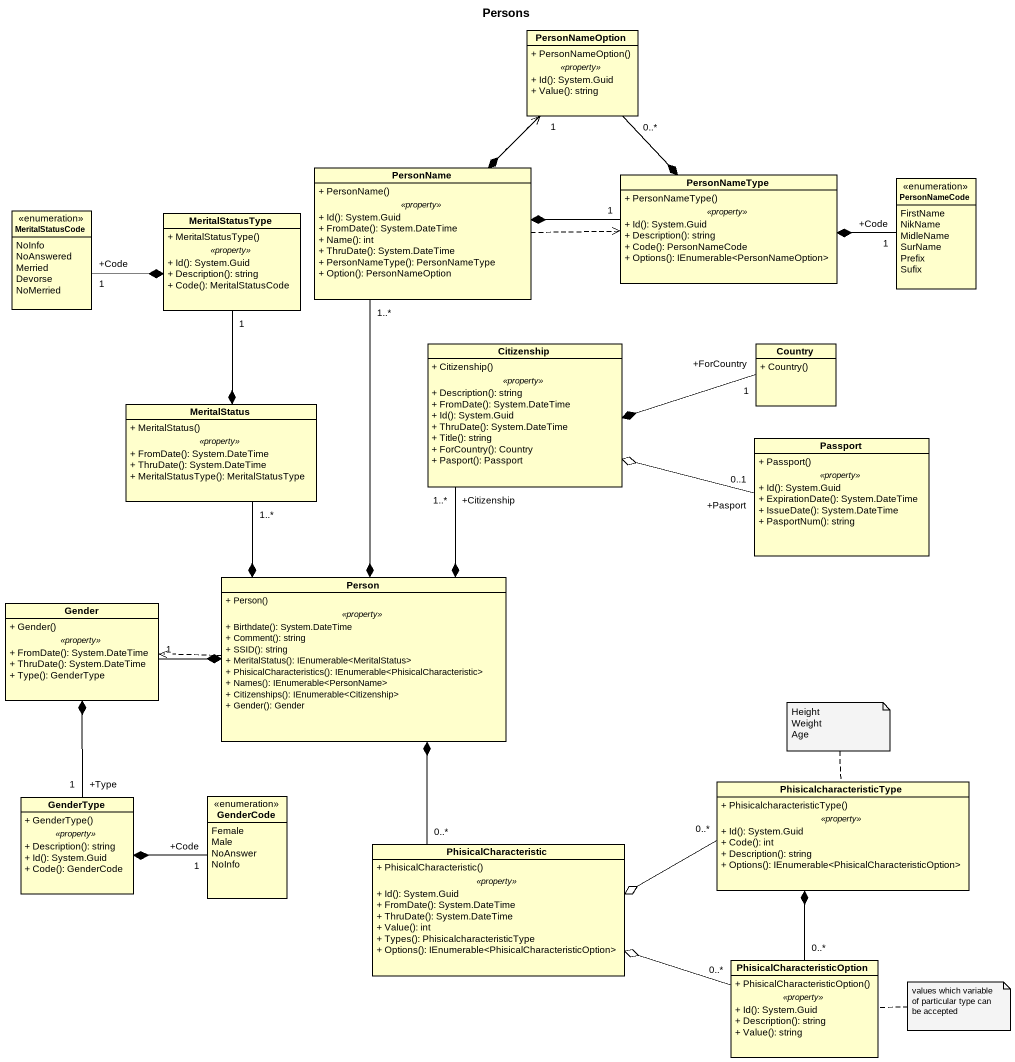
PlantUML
@startuml
title Persons
hide circle
hide empty members
skinparam classAttributeIconSize 0
class PersonNameOption {
  + PersonNameOption()
  .. <<property>> ..
  + Id(): System.Guid
  + Value(): string
}
class PersonName {
  + PersonName()
  .. <<property>> ..
  + Id(): System.Guid
  + FromDate(): System.DateTime
  + Name(): int
  + ThruDate(): System.DateTime
  + PersonNameType(): PersonNameType
  + Option(): PersonNameOption
}
class PersonNameType {
  + PersonNameType()
  .. <<property>> ..
  + Id(): System.Guid
  + Description(): string
  + Code(): PersonNameCode
  + Options(): IEnumerable<PersonNameOption>
}
enum PersonNameCode {
  FirstName
  NikName
  MidleName
  SurName
  Prefix
  Sufix
}
enum MeritalStatusCode {
  NoInfo
  NoAnswered
  Merried
  Devorse
  NoMerried
}
class MeritalStatusType {
  + MeritalStatusType()
  .. <<property>> ..
  + Id(): System.Guid
  + Description(): string
  + Code(): MeritalStatusCode
}
class Citizenship {
  + Citizenship()
  .. <<property>> ..
  + Description(): string
  + FromDate(): System.DateTime
  + Id(): System.Guid
  + ThruDate(): System.DateTime
  + Title(): string
  + ForCountry(): Country
  + Pasport(): Passport
}
class Country {
  + Country()
}
class MeritalStatus {
  + MeritalStatus()
  .. <<property>> ..
  + FromDate(): System.DateTime
  + ThruDate(): System.DateTime
  + MeritalStatusType(): MeritalStatusType
}
class Passport {
  + Passport()
  .. <<property>> ..
  + Id(): System.Guid
  + ExpirationDate(): System.DateTime
  + IssueDate(): System.DateTime
  + PasportNum(): string
}
class "Person" as Person_ {
  + Person()
  .. <<property>> ..
  + Birthdate(): System.DateTime
  + Comment(): string
  + SSID(): string
  + MeritalStatus(): IEnumerable<MeritalStatus>
  + PhisicalCharacteristics(): IEnumerable<PhisicalCharacteristic>
  + Names(): IEnumerable<PersonName>
  + Citizenships(): IEnumerable<Citizenship>
  + Gender(): Gender
}
class Gender {
  + Gender()
  .. <<property>> ..
  + FromDate(): System.DateTime
  + ThruDate(): System.DateTime
  + Type(): GenderType
}
class PhisicalcharacteristicType {
  + PhisicalcharacteristicType()
  .. <<property>> ..
  + Id(): System.Guid
  + Code(): int
  + Description(): string
  + Options(): IEnumerable<PhisicalCharacteristicOption>
}
class GenderType {
  + GenderType()
  .. <<property>> ..
  + Description(): string
  + Id(): System.Guid
  + Code(): GenderCode
}
enum GenderCode {
  Female
  Male
  NoAnswer
  NoInfo
}
class PhisicalCharacteristic {
  + PhisicalCharacteristic()
  .. <<property>> ..
  + Id(): System.Guid
  + FromDate(): System.DateTime
  + ThruDate(): System.DateTime
  + Value(): int
  + Types(): PhisicalcharacteristicType
  + Options(): IEnumerable<PhisicalCharacteristicOption>
}
class PhisicalCharacteristicOption {
  + PhisicalCharacteristicOption()
  .. <<property>> ..
  + Id(): System.Guid
  + Description(): string
  + Value(): string
}
PersonNameOption "1" --* PersonName
PersonNameOption "0..*" --* PersonNameType
PersonName .up.> PersonNameOption
PersonName .right.> PersonNameType
PersonName "1..*" --* Person_
PersonNameType "1" -left-* PersonName
PersonNameCode "+Code\n1" -left-* PersonNameType
MeritalStatusCode "+Code\n1" -right-* MeritalStatusType
MeritalStatusType "1" --* MeritalStatus
Citizenship "+Citizenship\n1..*" --* Person_
Country "+ForCountry\n1" -left-* Citizenship
MeritalStatus "1..*" --* Person_
Passport "+Pasport\n0..1" -left-o Citizenship
Person_ .left.> Gender
Gender "1" -right-* Person_
PhisicalcharacteristicType "0..*" -left-o PhisicalCharacteristic
GenderType "+Type\n1" -up-* Gender
GenderCode "+Code\n1" -left-* GenderType
PhisicalCharacteristic "0..*" -up-* Person_
PhisicalCharacteristicOption "0..*" -up-* PhisicalcharacteristicType
PhisicalCharacteristicOption "0..*" -left-o PhisicalCharacteristic
note top of PhisicalcharacteristicType
  Height
  Weight
  Age
end note
note right of PhisicalCharacteristicOption : values which variable of particular type can be accepted
@enduml
